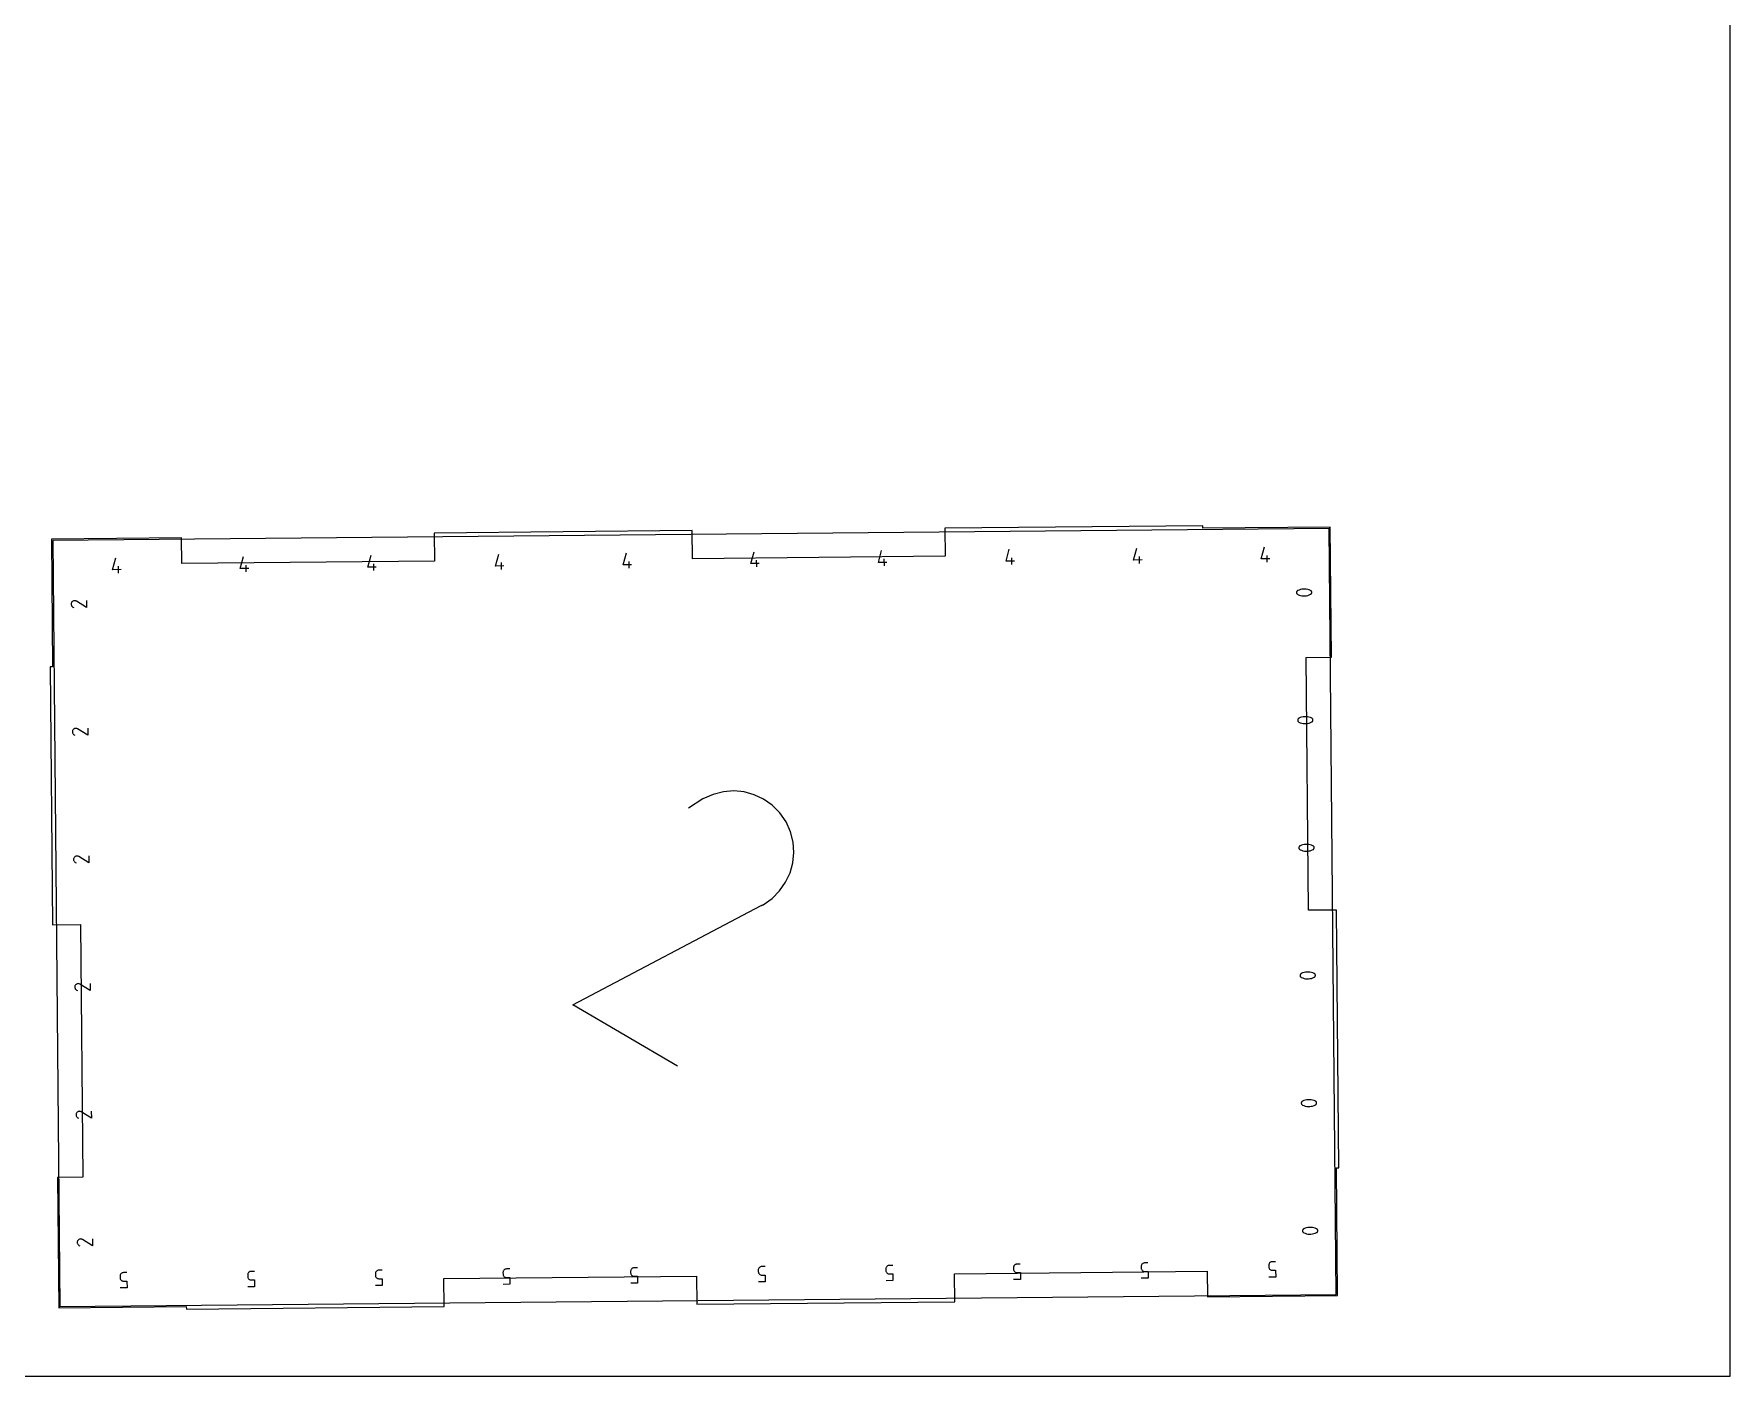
# Model space of a CAD drawing. Extents: x 0 to 14, y 0 to 16.
# Drawn here: x 7.36 to 14, y 0 to 5.26 of the extents above; entities that cross this region are included whole.
import ezdxf

# ---------------------------------------------------------------- set-up
doc = ezdxf.new("R2010")
doc.units = 0

msp = doc.modelspace()

# ---------------------------------------------------------------- linework, layer by layer
at = {"layer": 'annotation', "color": 1}
for p, q in [((12.429142, 3.319958), (7.429366, 3.272685)), ((7.429366, 3.272685), (7.457729, 0.272819)), ((12.457506, 0.320092), (12.429142, 3.319958)), ((7.663793, 3.158235), (7.676656, 3.20502)), ((8.163771, 3.162963), (8.176634, 3.209747)), ((8.663748, 3.16769), (8.676612, 3.214475)), ((9.163726, 3.172417), (9.176589, 3.219202)), ((9.663704, 3.177144), (9.676567, 3.223929)), ((9.687158, 3.164027), (9.686906, 3.190673)), ((10.163681, 3.181871), (10.176545, 3.228656)), ((10.187135, 3.168754), (10.186883, 3.1954)), ((10.663659, 3.186599), (10.676522, 3.233384)), ((10.687113, 3.173481), (10.686861, 3.200127)), ((11.163637, 3.191326), (11.1765, 3.238111)), ((11.19695, 3.191641), (11.163637, 3.191326)), ((11.187091, 3.178208), (11.186839, 3.204855)), ((11.663614, 3.196053), (11.676478, 3.242838)), ((11.696928, 3.196368), (11.663614, 3.196053)), ((11.687068, 3.182935), (11.686816, 3.209582)), ((12.163592, 3.20078), (12.176455, 3.247565)), ((12.196906, 3.201095), (12.163592, 3.20078)), ((12.187046, 3.187663), (12.186794, 3.214309)), ((7.697107, 3.15855), (7.663793, 3.158235)), ((7.687247, 3.145118), (7.686995, 3.171764)), ((8.197084, 3.163278), (8.163771, 3.162963)), ((8.187225, 3.149845), (8.186973, 3.176491)), ((8.697062, 3.168005), (8.663748, 3.16769)), ((8.687202, 3.154572), (8.68695, 3.181218)), ((9.19704, 3.172732), (9.163726, 3.172417)), ((9.18718, 3.159299), (9.186928, 3.185946)), ((9.697017, 3.177459), (9.663704, 3.177144)), ((10.196995, 3.182186), (10.163681, 3.181871)), ((10.696973, 3.186914), (10.663659, 3.186599)), ((12.301761, 3.070982), (12.301515, 3.06955)), ((12.301515, 3.06955), (12.301521, 3.068116)), ((12.301521, 3.068116), (12.301769, 3.066714)), ((12.302269, 3.072382), (12.301761, 3.070982)), ((12.301769, 3.066714), (12.302246, 3.065375)), ((12.302246, 3.065375), (12.302942, 3.064132)), ((12.302561, 3.072942), (12.302269, 3.072382)), ((12.302269, 3.072382), (12.302269, 3.072382)), ((12.302889, 3.073474), (12.302561, 3.072942)), ((12.303254, 3.073976), (12.302889, 3.073474)), ((12.302942, 3.064132), (12.303847, 3.063017)), ((12.303652, 3.074449), (12.303254, 3.073976)), ((12.304082, 3.074889), (12.303652, 3.074449)), ((12.303847, 3.063017), (12.304949, 3.062062)), ((12.304542, 3.075296), (12.304082, 3.074889)), ((12.305032, 3.075667), (12.304542, 3.075296)), ((12.304949, 3.062062), (12.306238, 3.0613)), ((12.305549, 3.076003), (12.305032, 3.075667)), ((12.306092, 3.076301), (12.305549, 3.076003)), ((12.311491, 3.078652), (12.306092, 3.076301)), ((12.306092, 3.076301), (12.306092, 3.076301)), ((12.306238, 3.0613), (12.306238, 3.0613)), ((12.306238, 3.0613), (12.311669, 3.05904)), ((12.317049, 3.08043), (12.311491, 3.078652)), ((12.311669, 3.05904), (12.317252, 3.057359)), ((12.322722, 3.081634), (12.317049, 3.08043)), ((12.317252, 3.057359), (12.322941, 3.056258)), ((12.328466, 3.082263), (12.322722, 3.081634)), ((12.334235, 3.082317), (12.328466, 3.082263)), ((12.339987, 3.081797), (12.334235, 3.082317)), ((12.334462, 3.055789), (12.340205, 3.056421)), ((12.345675, 3.080701), (12.339987, 3.081797)), ((12.340205, 3.056421), (12.345878, 3.05763)), ((12.351257, 3.079028), (12.345675, 3.080701)), ((12.345878, 3.05763), (12.351435, 3.059416)), ((12.356687, 3.07678), (12.351257, 3.079028)), ((12.351435, 3.059416), (12.356833, 3.061778)), ((12.357982, 3.076017), (12.356687, 3.07678)), ((12.356687, 3.07678), (12.356687, 3.07678)), ((12.356833, 3.061778), (12.357377, 3.062077)), ((12.356833, 3.061778), (12.356833, 3.061778)), ((12.357377, 3.062077), (12.357897, 3.062416)), ((12.357897, 3.062416), (12.358389, 3.06279)), ((12.359089, 3.075062), (12.357982, 3.076017)), ((12.358389, 3.06279), (12.358853, 3.063199)), ((12.358853, 3.063199), (12.359284, 3.063639)), ((12.359996, 3.073947), (12.359089, 3.075062)), ((12.359284, 3.063639), (12.359681, 3.064108)), ((12.359681, 3.064108), (12.36004, 3.064604)), ((12.360693, 3.072703), (12.359996, 3.073947)), ((12.36004, 3.064604), (12.36036, 3.065123)), ((12.36036, 3.065123), (12.360638, 3.065664)), ((12.360638, 3.065664), (12.361157, 3.067074)), ((12.360638, 3.065664), (12.360638, 3.065664)), ((12.361168, 3.071361), (12.360693, 3.072703)), ((12.361157, 3.067074), (12.361411, 3.068515)), ((12.361411, 3.069955), (12.361168, 3.071361)), ((12.361411, 3.068515), (12.361411, 3.069955)), ((7.501887, 3.025587), (7.501728, 3.023293)), ((7.501728, 3.023293), (7.50196, 3.021026)), ((7.50245, 3.027859), (7.501887, 3.025587)), ((7.50196, 3.021026), (7.50257, 3.018838)), ((7.503432, 3.030057), (7.50245, 3.027859)), ((7.50257, 3.018838), (7.503543, 3.016778)), ((7.504803, 3.032028), (7.503432, 3.030057)), ((7.503432, 3.030057), (7.503432, 3.030057)), ((7.503543, 3.016778), (7.504866, 3.014898)), ((7.506456, 3.033681), (7.504803, 3.032028)), ((7.504866, 3.014898), (7.506525, 3.013248)), ((7.508339, 3.035), (7.506456, 3.033681)), ((7.506525, 3.013248), (7.508507, 3.011878)), ((7.510401, 3.035971), (7.508339, 3.035)), ((7.508507, 3.011878), (7.511879, 3.01016)), ((7.512591, 3.036579), (7.510401, 3.035971)), ((7.514858, 3.036808), (7.512591, 3.036579)), ((7.517151, 3.036644), (7.514858, 3.036808)), ((7.519419, 3.036072), (7.517151, 3.036644)), ((7.521612, 3.035076), (7.519419, 3.036072)), ((7.52166, 3.035051), (7.521612, 3.035076)), ((7.521612, 3.035076), (7.521612, 3.035076)), ((7.521705, 3.035027), (7.52166, 3.035051)), ((7.521748, 3.035002), (7.521705, 3.035027)), ((7.521789, 3.034977), (7.521748, 3.035002)), ((7.521829, 3.034952), (7.521789, 3.034977)), ((7.521868, 3.034926), (7.521829, 3.034952)), ((7.521905, 3.034899), (7.521868, 3.034926)), ((7.521942, 3.034871), (7.521905, 3.034899)), ((7.521979, 3.034842), (7.521942, 3.034871)), ((7.56185, 3.010595), (7.521979, 3.034842)), ((7.521979, 3.034842), (7.521979, 3.034842)), ((7.561598, 3.037241), (7.56185, 3.010595)), ((12.322941, 3.056258), (12.328693, 3.055734)), ((12.328693, 3.055734), (12.334462, 3.055789)), ((7.506614, 2.52561), (7.506455, 2.523315)), ((7.507178, 2.527881), (7.506614, 2.52561)), ((7.508159, 2.53008), (7.507178, 2.527881)), ((7.509531, 2.53205), (7.508159, 2.53008)), ((7.508159, 2.53008), (7.508159, 2.53008)), ((7.511183, 2.533703), (7.509531, 2.53205)), ((7.513066, 2.535022), (7.511183, 2.533703)), ((7.515128, 2.535994), (7.513066, 2.535022)), ((7.517318, 2.536601), (7.515128, 2.535994)), ((7.519585, 2.536831), (7.517318, 2.536601)), ((7.521878, 2.536667), (7.519585, 2.536831)), ((7.524147, 2.536094), (7.521878, 2.536667)), ((7.526339, 2.535098), (7.524147, 2.536094)), ((7.526387, 2.535074), (7.526339, 2.535098)), ((7.526339, 2.535098), (7.526339, 2.535098)), ((7.526432, 2.535049), (7.526387, 2.535074)), ((7.526475, 2.535025), (7.526432, 2.535049)), ((7.526517, 2.535), (7.526475, 2.535025)), ((7.526556, 2.534974), (7.526517, 2.535)), ((7.526595, 2.534948), (7.526556, 2.534974)), ((7.526632, 2.534921), (7.526595, 2.534948)), ((7.526669, 2.534894), (7.526632, 2.534921)), ((7.526706, 2.534864), (7.526669, 2.534894)), ((7.566577, 2.510617), (7.526706, 2.534864)), ((7.526706, 2.534864), (7.526706, 2.534864)), ((7.566325, 2.537263), (7.566577, 2.510617)), ((12.306488, 2.571005), (12.306242, 2.569572)), ((12.306242, 2.569572), (12.306249, 2.568139)), ((12.306249, 2.568139), (12.306496, 2.566736)), ((12.306996, 2.572404), (12.306488, 2.571005)), ((12.306496, 2.566736), (12.306973, 2.565398)), ((12.306973, 2.565398), (12.307669, 2.564155)), ((12.307288, 2.572964), (12.306996, 2.572404)), ((12.306996, 2.572404), (12.306996, 2.572404)), ((12.307617, 2.573496), (12.307288, 2.572964)), ((12.307981, 2.573999), (12.307617, 2.573496)), ((12.307669, 2.564155), (12.308574, 2.56304)), ((12.308379, 2.574471), (12.307981, 2.573999)), ((12.308809, 2.574911), (12.308379, 2.574471)), ((12.308574, 2.56304), (12.309676, 2.562085)), ((12.309269, 2.575318), (12.308809, 2.574911)), ((12.309759, 2.57569), (12.309269, 2.575318)), ((12.309676, 2.562085), (12.310965, 2.561322)), ((12.310276, 2.576025), (12.309759, 2.57569)), ((12.310819, 2.576323), (12.310276, 2.576025)), ((12.316218, 2.578675), (12.310819, 2.576323)), ((12.310819, 2.576323), (12.310819, 2.576323)), ((12.310965, 2.561322), (12.310965, 2.561322)), ((12.310965, 2.561322), (12.316396, 2.559062)), ((12.321777, 2.580452), (12.316218, 2.578675)), ((12.316396, 2.559062), (12.321979, 2.557382)), ((12.32745, 2.581656), (12.321777, 2.580452)), ((12.321979, 2.557382), (12.327668, 2.55628)), ((12.333193, 2.582285), (12.32745, 2.581656)), ((12.327668, 2.55628), (12.33342, 2.555757)), ((12.338963, 2.58234), (12.333193, 2.582285)), ((12.33342, 2.555757), (12.339189, 2.555811)), ((12.344714, 2.581819), (12.338963, 2.58234)), ((12.339189, 2.555811), (12.344932, 2.556443)), ((12.350402, 2.580723), (12.344714, 2.581819)), ((12.344932, 2.556443), (12.350605, 2.557652)), ((12.355984, 2.579051), (12.350402, 2.580723)), ((12.350605, 2.557652), (12.356162, 2.559438)), ((12.361414, 2.576802), (12.355984, 2.579051)), ((12.356162, 2.559438), (12.36156, 2.561801)), ((12.362709, 2.57604), (12.361414, 2.576802)), ((12.361414, 2.576802), (12.361414, 2.576802)), ((12.36156, 2.561801), (12.362104, 2.5621)), ((12.36156, 2.561801), (12.36156, 2.561801)), ((12.362104, 2.5621), (12.362624, 2.562438)), ((12.362624, 2.562438), (12.363117, 2.562813)), ((12.363816, 2.575085), (12.362709, 2.57604)), ((12.363117, 2.562813), (12.36358, 2.563221)), ((12.36358, 2.563221), (12.364011, 2.563661)), ((12.364723, 2.573969), (12.363816, 2.575085)), ((12.364011, 2.563661), (12.364408, 2.56413)), ((12.364408, 2.56413), (12.364767, 2.564626)), ((12.36542, 2.572725), (12.364723, 2.573969)), ((12.364767, 2.564626), (12.365087, 2.565145)), ((12.365087, 2.565145), (12.365365, 2.565686)), ((12.365365, 2.565686), (12.365884, 2.567097)), ((12.365365, 2.565686), (12.365365, 2.565686)), ((12.365895, 2.571384), (12.36542, 2.572725)), ((12.365884, 2.567097), (12.366138, 2.568538)), ((12.366139, 2.569977), (12.365895, 2.571384)), ((12.366138, 2.568538), (12.366139, 2.569977)), ((7.506455, 2.523315), (7.506688, 2.521048)), ((7.506688, 2.521048), (7.507297, 2.51886)), ((7.507297, 2.51886), (7.50827, 2.516801)), ((7.50827, 2.516801), (7.509593, 2.51492)), ((7.509593, 2.51492), (7.511252, 2.51327)), ((7.511252, 2.51327), (7.513234, 2.5119)), ((7.513234, 2.5119), (7.516607, 2.510182)), ((9.976656, 2.260564), (9.919294, 2.224658)), ((10.015888, 2.278349), (9.976656, 2.260564)), ((10.056452, 2.288607), (10.015888, 2.278349)), ((10.097447, 2.291594), (10.056452, 2.288607)), ((10.137972, 2.287565), (10.097447, 2.291594)), ((10.177128, 2.276777), (10.137972, 2.287565)), ((10.214014, 2.259484), (10.177128, 2.276777)), ((10.24773, 2.235944), (10.214014, 2.259484)), ((10.277375, 2.206411), (10.24773, 2.235944)), ((10.30205, 2.171141), (10.277375, 2.206411)), ((10.319648, 2.131983), (10.30205, 2.171141)), ((10.30205, 2.171141), (10.30205, 2.171141)), ((10.329782, 2.091442), (10.319648, 2.131983)), ((10.332691, 2.050441), (10.329782, 2.091442)), ((12.311215, 2.071027), (12.31097, 2.069595)), ((12.31097, 2.069595), (12.310976, 2.068161)), ((12.310976, 2.068161), (12.311223, 2.066759)), ((12.311723, 2.072426), (12.311215, 2.071027)), ((12.311223, 2.066759), (12.3117, 2.06542)), ((12.3117, 2.06542), (12.312397, 2.064177)), ((12.312015, 2.072986), (12.311723, 2.072426)), ((12.311723, 2.072426), (12.311723, 2.072426)), ((12.312344, 2.073518), (12.312015, 2.072986)), ((12.312708, 2.074021), (12.312344, 2.073518)), ((12.312397, 2.064177), (12.313301, 2.063062)), ((12.313106, 2.074493), (12.312708, 2.074021)), ((12.313536, 2.074934), (12.313106, 2.074493)), ((12.313301, 2.063062), (12.314404, 2.062107)), ((12.313997, 2.07534), (12.313536, 2.074934)), ((12.314486, 2.075712), (12.313997, 2.07534)), ((12.314404, 2.062107), (12.315692, 2.061345)), ((12.315004, 2.076048), (12.314486, 2.075712)), ((12.315547, 2.076346), (12.315004, 2.076048)), ((12.320946, 2.078697), (12.315547, 2.076346)), ((12.315547, 2.076346), (12.315547, 2.076346)), ((12.315692, 2.061345), (12.315692, 2.061345)), ((12.315692, 2.061345), (12.321124, 2.059085)), ((12.326504, 2.080475), (12.320946, 2.078697)), ((12.332177, 2.081678), (12.326504, 2.080475)), ((12.33792, 2.082308), (12.332177, 2.081678)), ((12.34369, 2.082362), (12.33792, 2.082308)), ((12.349441, 2.081841), (12.34369, 2.082362)), ((12.35513, 2.080745), (12.349441, 2.081841)), ((12.360711, 2.079073), (12.35513, 2.080745)), ((12.366141, 2.076824), (12.360711, 2.079073)), ((12.360889, 2.059461), (12.366287, 2.061823)), ((12.367437, 2.076062), (12.366141, 2.076824)), ((12.366141, 2.076824), (12.366141, 2.076824)), ((12.366287, 2.061823), (12.366831, 2.062122)), ((12.366287, 2.061823), (12.366287, 2.061823)), ((12.366831, 2.062122), (12.367351, 2.06246)), ((12.367351, 2.06246), (12.367844, 2.062835)), ((12.368543, 2.075107), (12.367437, 2.076062)), ((12.367844, 2.062835), (12.368307, 2.063244)), ((12.368307, 2.063244), (12.368738, 2.063684)), ((12.369451, 2.073992), (12.368543, 2.075107)), ((12.368738, 2.063684), (12.369135, 2.064153)), ((12.369135, 2.064153), (12.369495, 2.064648)), ((12.370147, 2.072747), (12.369451, 2.073992)), ((12.369495, 2.064648), (12.369815, 2.065168)), ((12.369815, 2.065168), (12.370092, 2.065708)), ((12.370092, 2.065708), (12.370611, 2.067119)), ((12.370092, 2.065708), (12.370092, 2.065708)), ((12.370623, 2.071406), (12.370147, 2.072747)), ((12.370611, 2.067119), (12.370866, 2.06856)), ((12.370866, 2.07), (12.370623, 2.071406)), ((12.370866, 2.06856), (12.370866, 2.07)), ((7.511341, 2.025632), (7.511183, 2.023337)), ((7.511183, 2.023337), (7.511415, 2.021071)), ((7.511905, 2.027904), (7.511341, 2.025632)), ((7.511415, 2.021071), (7.512024, 2.018882)), ((7.512886, 2.030102), (7.511905, 2.027904)), ((7.512024, 2.018882), (7.512997, 2.016823)), ((7.514258, 2.032073), (7.512886, 2.030102)), ((7.512886, 2.030102), (7.512886, 2.030102)), ((7.512997, 2.016823), (7.51432, 2.014943)), ((7.515911, 2.033725), (7.514258, 2.032073)), ((7.51432, 2.014943), (7.515979, 2.013292)), ((7.517793, 2.035045), (7.515911, 2.033725)), ((7.515979, 2.013292), (7.517961, 2.011923)), ((7.519855, 2.036016), (7.517793, 2.035045)), ((7.517961, 2.011923), (7.521334, 2.010205)), ((7.522045, 2.036624), (7.519855, 2.036016)), ((7.524312, 2.036853), (7.522045, 2.036624)), ((7.526605, 2.036689), (7.524312, 2.036853)), ((7.528874, 2.036116), (7.526605, 2.036689)), ((7.531066, 2.03512), (7.528874, 2.036116)), ((7.531114, 2.035096), (7.531066, 2.03512)), ((7.531066, 2.03512), (7.531066, 2.03512)), ((7.531159, 2.035071), (7.531114, 2.035096)), ((7.531202, 2.035047), (7.531159, 2.035071)), ((7.531244, 2.035022), (7.531202, 2.035047)), ((7.531284, 2.034997), (7.531244, 2.035022)), ((7.531322, 2.034971), (7.531284, 2.034997)), ((7.53136, 2.034944), (7.531322, 2.034971)), ((7.531397, 2.034916), (7.53136, 2.034944)), ((7.531433, 2.034887), (7.531397, 2.034916)), ((7.571304, 2.01064), (7.531433, 2.034887)), ((7.531433, 2.034887), (7.531433, 2.034887)), ((7.571052, 2.037286), (7.571304, 2.01064)), ((10.317785, 1.970732), (10.328612, 2.009897)), ((10.328612, 2.009897), (10.332691, 2.050441)), ((12.321124, 2.059085), (12.326706, 2.057404)), ((12.326706, 2.057404), (12.332395, 2.056302)), ((12.332395, 2.056302), (12.338147, 2.055779)), ((12.338147, 2.055779), (12.343917, 2.055833)), ((12.343917, 2.055833), (12.34966, 2.056466)), ((12.34966, 2.056466), (12.355332, 2.057675)), ((12.355332, 2.057675), (12.360889, 2.059461)), ((10.276837, 1.900218), (10.300447, 1.933865)), ((10.300447, 1.933865), (10.317785, 1.970732)), ((10.211758, 1.846258), (10.247195, 1.870708)), ((10.247195, 1.870708), (10.276837, 1.900218)), ((9.466295, 1.454548), (10.204798, 1.842777)), ((10.204798, 1.842777), (10.205582, 1.843072)), ((10.204798, 1.842777), (10.204798, 1.842777)), ((10.205582, 1.843072), (10.20635, 1.843383)), ((10.20635, 1.843383), (10.207107, 1.843712)), ((10.207107, 1.843712), (10.207861, 1.844064)), ((10.207861, 1.844064), (10.208615, 1.84444)), ((10.208615, 1.84444), (10.209376, 1.844845)), ((10.209376, 1.844845), (10.21015, 1.845281)), ((10.21015, 1.845281), (10.210942, 1.84575)), ((10.210942, 1.84575), (10.211758, 1.846258)), ((10.211758, 1.846258), (10.211758, 1.846258)), ((7.517613, 1.530124), (7.516632, 1.527926)), ((7.518985, 1.532095), (7.517613, 1.530124)), ((7.517613, 1.530124), (7.517613, 1.530124)), ((7.520638, 1.533748), (7.518985, 1.532095)), ((7.522521, 1.535067), (7.520638, 1.533748)), ((7.524583, 1.536038), (7.522521, 1.535067)), ((7.526772, 1.536646), (7.524583, 1.536038)), ((7.52904, 1.536875), (7.526772, 1.536646)), ((7.531333, 1.536711), (7.52904, 1.536875)), ((7.533601, 1.536139), (7.531333, 1.536711)), ((7.535793, 1.535143), (7.533601, 1.536139)), ((7.535841, 1.535118), (7.535793, 1.535143)), ((7.535793, 1.535143), (7.535793, 1.535143)), ((7.535887, 1.535094), (7.535841, 1.535118)), ((7.53593, 1.535069), (7.535887, 1.535094)), ((7.535971, 1.535044), (7.53593, 1.535069)), ((7.536011, 1.535019), (7.535971, 1.535044)), ((7.536049, 1.534993), (7.536011, 1.535019)), ((7.536087, 1.534966), (7.536049, 1.534993)), ((7.536124, 1.534938), (7.536087, 1.534966)), ((7.536161, 1.534909), (7.536124, 1.534938)), ((7.576032, 1.510662), (7.536161, 1.534909)), ((7.536161, 1.534909), (7.536161, 1.534909)), ((7.57578, 1.537308), (7.576032, 1.510662)), ((12.315942, 1.571049), (12.315697, 1.569617)), ((12.315697, 1.569617), (12.315703, 1.568183)), ((12.315703, 1.568183), (12.31595, 1.566781)), ((12.31645, 1.572449), (12.315942, 1.571049)), ((12.31595, 1.566781), (12.316428, 1.565442)), ((12.316428, 1.565442), (12.317124, 1.564199)), ((12.316742, 1.573009), (12.31645, 1.572449)), ((12.31645, 1.572449), (12.31645, 1.572449)), ((12.317071, 1.573541), (12.316742, 1.573009)), ((12.317435, 1.574043), (12.317071, 1.573541)), ((12.317124, 1.564199), (12.318029, 1.563084)), ((12.317833, 1.574516), (12.317435, 1.574043)), ((12.318263, 1.574956), (12.317833, 1.574516)), ((12.318029, 1.563084), (12.319131, 1.562129)), ((12.318724, 1.575363), (12.318263, 1.574956)), ((12.319214, 1.575735), (12.318724, 1.575363)), ((12.319131, 1.562129), (12.32042, 1.561367)), ((12.319731, 1.57607), (12.319214, 1.575735)), ((12.320274, 1.576368), (12.319731, 1.57607)), ((12.325673, 1.578719), (12.320274, 1.576368)), ((12.320274, 1.576368), (12.320274, 1.576368)), ((12.32042, 1.561367), (12.32042, 1.561367)), ((12.32042, 1.561367), (12.325851, 1.559107)), ((12.331231, 1.580497), (12.325673, 1.578719)), ((12.325851, 1.559107), (12.331433, 1.557426)), ((12.336904, 1.581701), (12.331231, 1.580497)), ((12.331433, 1.557426), (12.337123, 1.556325)), ((12.342647, 1.58233), (12.336904, 1.581701)), ((12.337123, 1.556325), (12.342874, 1.555801)), ((12.348417, 1.582384), (12.342647, 1.58233)), ((12.342874, 1.555801), (12.348644, 1.555856)), ((12.354168, 1.581864), (12.348417, 1.582384)), ((12.348644, 1.555856), (12.354387, 1.556488)), ((12.359857, 1.580768), (12.354168, 1.581864)), ((12.354387, 1.556488), (12.360059, 1.557697)), ((12.365439, 1.579095), (12.359857, 1.580768)), ((12.360059, 1.557697), (12.365617, 1.559483)), ((12.370869, 1.576847), (12.365439, 1.579095)), ((12.365617, 1.559483), (12.371014, 1.561845)), ((12.372164, 1.576084), (12.370869, 1.576847)), ((12.370869, 1.576847), (12.370869, 1.576847)), ((12.371014, 1.561845), (12.371558, 1.562144)), ((12.371014, 1.561845), (12.371014, 1.561845)), ((12.371558, 1.562144), (12.372078, 1.562483)), ((12.372078, 1.562483), (12.372571, 1.562857)), ((12.373271, 1.575129), (12.372164, 1.576084)), ((12.372571, 1.562857), (12.373034, 1.563266)), ((12.373034, 1.563266), (12.373466, 1.563706)), ((12.374178, 1.574014), (12.373271, 1.575129)), ((12.373466, 1.563706), (12.373862, 1.564175)), ((12.373862, 1.564175), (12.374222, 1.564671)), ((12.374875, 1.57277), (12.374178, 1.574014)), ((12.374222, 1.564671), (12.374542, 1.56519)), ((12.374542, 1.56519), (12.374819, 1.565731)), ((12.374819, 1.565731), (12.375339, 1.567141)), ((12.374819, 1.565731), (12.374819, 1.565731)), ((12.37535, 1.571428), (12.374875, 1.57277)), ((12.375339, 1.567141), (12.375593, 1.568582)), ((12.375593, 1.570022), (12.37535, 1.571428)), ((12.375593, 1.568582), (12.375593, 1.570022)), ((7.516069, 1.525654), (7.51591, 1.52336)), ((7.51591, 1.52336), (7.516142, 1.521093)), ((7.516632, 1.527926), (7.516069, 1.525654)), ((7.516142, 1.521093), (7.516751, 1.518905)), ((7.516751, 1.518905), (7.517724, 1.516845)), ((7.517724, 1.516845), (7.519047, 1.514965)), ((7.519047, 1.514965), (7.520706, 1.513315)), ((7.520706, 1.513315), (7.522688, 1.511945)), ((7.522688, 1.511945), (7.526061, 1.510227)), ((9.877132, 1.213299), (9.466295, 1.454548)), ((12.320669, 1.071072), (12.320424, 1.069639)), ((12.320424, 1.069639), (12.32043, 1.068206)), ((12.32043, 1.068206), (12.320677, 1.066803)), ((12.321178, 1.072471), (12.320669, 1.071072)), ((12.320677, 1.066803), (12.321155, 1.065465)), ((12.321155, 1.065465), (12.321851, 1.064222)), ((12.321469, 1.073031), (12.321178, 1.072471)), ((12.321178, 1.072471), (12.321178, 1.072471)), ((12.321798, 1.073563), (12.321469, 1.073031)), ((12.322163, 1.074066), (12.321798, 1.073563)), ((12.321851, 1.064222), (12.322756, 1.063107)), ((12.32256, 1.074538), (12.322163, 1.074066)), ((12.32299, 1.074978), (12.32256, 1.074538)), ((12.322756, 1.063107), (12.323858, 1.062152)), ((12.323451, 1.075385), (12.32299, 1.074978)), ((12.323941, 1.075757), (12.323451, 1.075385)), ((12.324458, 1.076093), (12.323941, 1.075757)), ((12.325001, 1.076391), (12.324458, 1.076093)), ((12.3304, 1.078742), (12.325001, 1.076391)), ((12.325001, 1.076391), (12.325001, 1.076391)), ((12.335958, 1.080519), (12.3304, 1.078742)), ((12.341631, 1.081723), (12.335958, 1.080519)), ((12.347375, 1.082352), (12.341631, 1.081723)), ((12.353144, 1.082407), (12.347375, 1.082352)), ((12.358896, 1.081886), (12.353144, 1.082407)), ((12.364584, 1.08079), (12.358896, 1.081886)), ((12.370166, 1.079118), (12.364584, 1.08079)), ((12.375596, 1.076869), (12.370166, 1.079118)), ((12.376891, 1.076107), (12.375596, 1.076869)), ((12.375596, 1.076869), (12.375596, 1.076869)), ((12.377998, 1.075152), (12.376891, 1.076107)), ((12.377298, 1.06288), (12.377762, 1.063288)), ((12.377762, 1.063288), (12.378193, 1.063728)), ((12.378905, 1.074036), (12.377998, 1.075152)), ((12.378193, 1.063728), (12.37859, 1.064198)), ((12.37859, 1.064198), (12.378949, 1.064693)), ((12.379602, 1.072792), (12.378905, 1.074036)), ((12.378949, 1.064693), (12.379269, 1.065212)), ((12.379269, 1.065212), (12.379547, 1.065753)), ((12.379547, 1.065753), (12.380066, 1.067164)), ((12.379547, 1.065753), (12.379547, 1.065753)), ((12.380077, 1.071451), (12.379602, 1.072792)), ((12.380066, 1.067164), (12.38032, 1.068605)), ((12.38032, 1.070044), (12.380077, 1.071451)), ((12.38032, 1.068605), (12.38032, 1.070044)), ((7.520796, 1.025677), (7.520637, 1.023382)), ((7.520637, 1.023382), (7.520869, 1.021116)), ((7.521359, 1.027948), (7.520796, 1.025677)), ((7.520869, 1.021116), (7.521479, 1.018927)), ((7.522341, 1.030147), (7.521359, 1.027948)), ((7.521479, 1.018927), (7.522451, 1.016868)), ((7.523712, 1.032118), (7.522341, 1.030147)), ((7.522341, 1.030147), (7.522341, 1.030147)), ((7.522451, 1.016868), (7.523774, 1.014987)), ((7.525365, 1.03377), (7.523712, 1.032118)), ((7.523774, 1.014987), (7.525434, 1.013337)), ((7.527248, 1.03509), (7.525365, 1.03377)), ((7.525434, 1.013337), (7.527416, 1.011967)), ((7.52931, 1.036061), (7.527248, 1.03509)), ((7.527416, 1.011967), (7.530788, 1.010249)), ((7.5315, 1.036668), (7.52931, 1.036061)), ((7.533767, 1.036898), (7.5315, 1.036668)), ((7.53606, 1.036734), (7.533767, 1.036898)), ((7.538328, 1.036161), (7.53606, 1.036734)), ((7.540521, 1.035165), (7.538328, 1.036161)), ((7.540568, 1.035141), (7.540521, 1.035165)), ((7.540521, 1.035165), (7.540521, 1.035165)), ((7.540614, 1.035116), (7.540568, 1.035141)), ((7.540657, 1.035092), (7.540614, 1.035116)), ((7.540698, 1.035067), (7.540657, 1.035092)), ((7.540738, 1.035041), (7.540698, 1.035067)), ((7.540776, 1.035015), (7.540738, 1.035041)), ((7.540814, 1.034988), (7.540776, 1.035015)), ((7.540851, 1.034961), (7.540814, 1.034988)), ((7.540888, 1.034932), (7.540851, 1.034961)), ((7.580759, 1.010684), (7.540888, 1.034932)), ((7.540888, 1.034932), (7.540888, 1.034932)), ((7.580507, 1.037331), (7.580759, 1.010684)), ((12.323858, 1.062152), (12.325147, 1.061389)), ((12.325147, 1.061389), (12.325147, 1.061389)), ((12.325147, 1.061389), (12.330578, 1.059129)), ((12.330578, 1.059129), (12.336161, 1.057449)), ((12.336161, 1.057449), (12.34185, 1.056347)), ((12.34185, 1.056347), (12.347601, 1.055824)), ((12.347601, 1.055824), (12.353371, 1.055878)), ((12.353371, 1.055878), (12.359114, 1.05651)), ((12.359114, 1.05651), (12.364787, 1.057719)), ((12.364787, 1.057719), (12.370344, 1.059505)), ((12.370344, 1.059505), (12.375741, 1.061868)), ((12.375741, 1.061868), (12.376286, 1.062167)), ((12.375741, 1.061868), (12.375741, 1.061868)), ((12.376286, 1.062167), (12.376805, 1.062505)), ((12.376805, 1.062505), (12.377298, 1.06288)), ((7.52844, 0.53214), (7.527068, 0.530169)), ((7.530092, 0.533792), (7.52844, 0.53214)), ((7.531975, 0.535112), (7.530092, 0.533792)), ((7.534037, 0.536083), (7.531975, 0.535112)), ((7.536227, 0.536691), (7.534037, 0.536083)), ((7.538494, 0.53692), (7.536227, 0.536691)), ((7.540787, 0.536756), (7.538494, 0.53692)), ((7.543055, 0.536183), (7.540787, 0.536756)), ((7.545248, 0.535187), (7.543055, 0.536183)), ((7.545296, 0.535163), (7.545248, 0.535187)), ((7.545248, 0.535187), (7.545248, 0.535187)), ((7.545341, 0.535138), (7.545296, 0.535163)), ((7.545384, 0.535114), (7.545341, 0.535138)), ((7.545425, 0.535089), (7.545384, 0.535114)), ((7.545465, 0.535064), (7.545425, 0.535089)), ((7.545504, 0.535038), (7.545465, 0.535064)), ((7.545541, 0.535011), (7.545504, 0.535038)), ((7.545578, 0.534983), (7.545541, 0.535011)), ((7.545615, 0.534954), (7.545578, 0.534983)), ((7.585486, 0.510707), (7.545615, 0.534954)), ((7.545615, 0.534954), (7.545615, 0.534954)), ((7.585234, 0.537353), (7.585486, 0.510707)), ((12.325397, 0.571094), (12.325151, 0.569662)), ((12.325151, 0.569662), (12.325157, 0.568228)), ((12.325157, 0.568228), (12.325405, 0.566826)), ((12.325905, 0.572493), (12.325397, 0.571094)), ((12.325405, 0.566826), (12.325882, 0.565487)), ((12.325882, 0.565487), (12.326578, 0.564244)), ((12.326197, 0.573053), (12.325905, 0.572493)), ((12.325905, 0.572493), (12.325905, 0.572493)), ((12.326526, 0.573585), (12.326197, 0.573053)), ((12.32689, 0.574088), (12.326526, 0.573585)), ((12.326578, 0.564244), (12.327483, 0.563129)), ((12.327288, 0.57456), (12.32689, 0.574088)), ((12.327718, 0.575001), (12.327288, 0.57456)), ((12.327483, 0.563129), (12.328585, 0.562174)), ((12.328178, 0.575407), (12.327718, 0.575001)), ((12.328668, 0.575779), (12.328178, 0.575407)), ((12.328585, 0.562174), (12.329874, 0.561412)), ((12.329185, 0.576115), (12.328668, 0.575779)), ((12.329728, 0.576413), (12.329185, 0.576115)), ((12.335127, 0.578764), (12.329728, 0.576413)), ((12.329728, 0.576413), (12.329728, 0.576413)), ((12.329874, 0.561412), (12.329874, 0.561412)), ((12.329874, 0.561412), (12.335305, 0.559152)), ((12.340685, 0.580542), (12.335127, 0.578764)), ((12.335305, 0.559152), (12.340888, 0.557471)), ((12.346358, 0.581745), (12.340685, 0.580542)), ((12.340888, 0.557471), (12.346577, 0.556369)), ((12.352102, 0.582375), (12.346358, 0.581745)), ((12.346577, 0.556369), (12.352329, 0.555846)), ((12.357871, 0.582429), (12.352102, 0.582375)), ((12.352329, 0.555846), (12.358098, 0.5559)), ((12.363623, 0.581909), (12.357871, 0.582429)), ((12.358098, 0.5559), (12.363841, 0.556533)), ((12.369311, 0.580812), (12.363623, 0.581909)), ((12.363841, 0.556533), (12.369514, 0.557742)), ((12.374893, 0.57914), (12.369311, 0.580812)), ((12.369514, 0.557742), (12.375071, 0.559528)), ((12.380323, 0.576891), (12.374893, 0.57914)), ((12.375071, 0.559528), (12.380469, 0.56189)), ((12.381618, 0.576129), (12.380323, 0.576891)), ((12.380323, 0.576891), (12.380323, 0.576891)), ((12.380469, 0.56189), (12.381013, 0.562189)), ((12.380469, 0.56189), (12.380469, 0.56189)), ((12.381013, 0.562189), (12.381533, 0.562527)), ((12.381533, 0.562527), (12.382025, 0.562902)), ((12.382725, 0.575174), (12.381618, 0.576129)), ((12.382025, 0.562902), (12.382489, 0.563311)), ((12.382489, 0.563311), (12.38292, 0.563751)), ((12.383632, 0.574059), (12.382725, 0.575174)), ((12.38292, 0.563751), (12.383317, 0.56422)), ((12.383317, 0.56422), (12.383676, 0.564715)), ((12.384329, 0.572814), (12.383632, 0.574059)), ((12.383676, 0.564715), (12.383996, 0.565235)), ((12.383996, 0.565235), (12.384274, 0.565775)), ((12.384274, 0.565775), (12.384793, 0.567186)), ((12.384274, 0.565775), (12.384274, 0.565775)), ((12.384804, 0.571473), (12.384329, 0.572814)), ((12.384793, 0.567186), (12.385047, 0.568627)), ((12.385047, 0.570067), (12.384804, 0.571473)), ((12.385047, 0.568627), (12.385047, 0.570067)), ((7.525523, 0.525699), (7.525364, 0.523405)), ((7.525364, 0.523405), (7.525596, 0.521138)), ((7.526086, 0.527971), (7.525523, 0.525699)), ((7.525596, 0.521138), (7.526206, 0.518949)), ((7.527068, 0.530169), (7.526086, 0.527971)), ((7.526206, 0.518949), (7.527179, 0.51689)), ((7.527068, 0.530169), (7.527068, 0.530169)), ((7.527179, 0.51689), (7.528502, 0.51501)), ((7.528502, 0.51501), (7.530161, 0.513359)), ((7.530161, 0.513359), (7.532143, 0.51199)), ((7.532143, 0.51199), (7.535516, 0.510272)), ((7.696356, 0.400335), (7.695058, 0.398461)), ((7.697948, 0.401958), (7.696356, 0.400335)), ((7.699795, 0.403292), (7.697948, 0.401958)), ((7.701861, 0.404299), (7.699795, 0.403292)), ((7.704107, 0.40494), (7.701861, 0.404299)), ((7.706496, 0.405177), (7.704107, 0.40494)), ((7.719819, 0.405303), (7.706496, 0.405177)), ((7.706496, 0.405177), (7.706496, 0.405177)), ((8.193469, 0.398839), (8.193277, 0.39644)), ((8.194068, 0.401101), (8.193469, 0.398839)), ((8.195035, 0.403188), (8.194068, 0.401101)), ((8.196334, 0.405062), (8.195035, 0.403188)), ((8.197925, 0.406685), (8.196334, 0.405062)), ((8.199773, 0.408019), (8.197925, 0.406685)), ((8.201838, 0.409026), (8.199773, 0.408019)), ((8.204085, 0.409667), (8.201838, 0.409026)), ((8.206474, 0.409904), (8.204085, 0.409667)), ((8.219797, 0.41003), (8.206474, 0.409904)), ((8.206474, 0.409904), (8.206474, 0.409904)), ((8.693447, 0.403566), (8.693255, 0.401168)), ((8.693255, 0.401168), (8.693317, 0.39453)), ((8.694046, 0.405828), (8.693447, 0.403566)), ((8.695013, 0.407915), (8.694046, 0.405828)), ((8.696311, 0.40979), (8.695013, 0.407915)), ((8.697903, 0.411413), (8.696311, 0.40979)), ((8.69975, 0.412746), (8.697903, 0.411413)), ((8.701816, 0.413753), (8.69975, 0.412746)), ((8.704062, 0.414394), (8.701816, 0.413753)), ((8.706452, 0.414632), (8.704062, 0.414394)), ((8.719775, 0.414758), (8.706452, 0.414632)), ((8.706452, 0.414632), (8.706452, 0.414632)), ((9.193425, 0.408294), (9.193232, 0.405895)), ((9.193232, 0.405895), (9.193295, 0.399258)), ((9.193295, 0.399258), (9.193295, 0.399258)), ((9.193295, 0.399258), (9.193533, 0.396864)), ((9.194023, 0.410556), (9.193425, 0.408294)), ((9.194991, 0.412643), (9.194023, 0.410556)), ((9.196289, 0.414517), (9.194991, 0.412643)), ((9.197881, 0.41614), (9.196289, 0.414517)), ((9.199728, 0.417474), (9.197881, 0.41614)), ((9.201794, 0.41848), (9.199728, 0.417474)), ((9.20404, 0.419121), (9.201794, 0.41848)), ((9.206429, 0.419359), (9.20404, 0.419121)), ((9.219752, 0.419485), (9.206429, 0.419359)), ((9.206429, 0.419359), (9.206429, 0.419359)), ((9.693402, 0.413021), (9.69321, 0.410622)), ((9.69321, 0.410622), (9.693273, 0.403985)), ((9.693273, 0.403985), (9.693273, 0.403985)), ((9.693273, 0.403985), (9.69351, 0.401591)), ((9.694001, 0.415283), (9.693402, 0.413021)), ((9.69351, 0.401591), (9.694151, 0.399344)), ((9.694968, 0.41737), (9.694001, 0.415283)), ((9.694151, 0.399344), (9.695157, 0.39728)), ((9.696267, 0.419244), (9.694968, 0.41737)), ((9.697858, 0.420867), (9.696267, 0.419244)), ((9.699706, 0.422201), (9.697858, 0.420867)), ((9.701771, 0.423207), (9.699706, 0.422201)), ((9.704018, 0.423849), (9.701771, 0.423207)), ((9.706407, 0.424086), (9.704018, 0.423849)), ((9.71973, 0.424212), (9.706407, 0.424086)), ((9.706407, 0.424086), (9.706407, 0.424086)), ((10.19338, 0.417748), (10.193188, 0.415349)), ((10.193188, 0.415349), (10.19325, 0.408712)), ((10.19325, 0.408712), (10.19325, 0.408712)), ((10.19325, 0.408712), (10.193488, 0.406319)), ((10.193979, 0.42001), (10.19338, 0.417748)), ((10.193488, 0.406319), (10.194129, 0.404071)), ((10.194946, 0.422097), (10.193979, 0.42001)), ((10.194129, 0.404071), (10.195135, 0.402008)), ((10.196244, 0.423971), (10.194946, 0.422097)), ((10.195135, 0.402008), (10.196468, 0.400164)), ((10.197836, 0.425594), (10.196244, 0.423971)), ((10.196468, 0.400164), (10.19809, 0.398577)), ((10.199683, 0.426928), (10.197836, 0.425594)), ((10.201749, 0.427935), (10.199683, 0.426928)), ((10.203995, 0.428576), (10.201749, 0.427935)), ((10.206385, 0.428813), (10.203995, 0.428576)), ((10.219708, 0.428939), (10.206385, 0.428813)), ((10.206385, 0.428813), (10.206385, 0.428813)), ((10.693358, 0.422475), (10.693165, 0.420076)), ((10.693165, 0.420076), (10.693228, 0.413439)), ((10.693228, 0.413439), (10.693228, 0.413439)), ((10.693228, 0.413439), (10.693466, 0.411046)), ((10.693956, 0.424737), (10.693358, 0.422475)), ((10.693466, 0.411046), (10.694107, 0.408799)), ((10.694924, 0.426824), (10.693956, 0.424737)), ((10.694107, 0.408799), (10.695113, 0.406735)), ((10.696222, 0.428698), (10.694924, 0.426824)), ((10.695113, 0.406735), (10.696446, 0.404891)), ((10.697814, 0.430321), (10.696222, 0.428698)), ((10.696446, 0.404891), (10.698067, 0.403304)), ((10.699661, 0.431655), (10.697814, 0.430321)), ((10.698067, 0.403304), (10.69994, 0.40201)), ((10.701727, 0.432662), (10.699661, 0.431655)), ((10.69994, 0.40201), (10.702024, 0.401048)), ((10.703973, 0.433303), (10.701727, 0.432662)), ((10.702024, 0.401048), (10.704283, 0.400452)), ((10.706362, 0.433541), (10.703973, 0.433303)), ((10.704283, 0.400452), (10.706677, 0.400261)), ((10.719685, 0.433667), (10.706362, 0.433541)), ((10.706362, 0.433541), (10.706362, 0.433541)), ((10.706677, 0.400261), (10.72, 0.400387)), ((10.72, 0.400387), (10.720253, 0.373669)), ((11.193335, 0.427202), (11.193143, 0.424804)), ((11.193143, 0.424804), (11.193206, 0.418167)), ((11.193206, 0.418167), (11.193206, 0.418167)), ((11.193206, 0.418167), (11.193443, 0.415773)), ((11.193934, 0.429464), (11.193335, 0.427202)), ((11.193443, 0.415773), (11.194084, 0.413526)), ((11.194901, 0.431552), (11.193934, 0.429464)), ((11.194084, 0.413526), (11.19509, 0.411462)), ((11.1962, 0.433426), (11.194901, 0.431552)), ((11.19509, 0.411462), (11.196423, 0.409618)), ((11.197791, 0.435049), (11.1962, 0.433426)), ((11.196423, 0.409618), (11.198045, 0.408031)), ((11.199639, 0.436383), (11.197791, 0.435049)), ((11.198045, 0.408031), (11.199917, 0.406738)), ((11.201704, 0.437389), (11.199639, 0.436383)), ((11.199917, 0.406738), (11.202002, 0.405775)), ((11.203951, 0.43803), (11.201704, 0.437389)), ((11.202002, 0.405775), (11.20426, 0.405179)), ((11.20634, 0.438268), (11.203951, 0.43803)), ((11.20426, 0.405179), (11.206654, 0.404988)), ((11.219663, 0.438394), (11.20634, 0.438268)), ((11.20634, 0.438268), (11.20634, 0.438268)), ((11.206654, 0.404988), (11.219978, 0.405114)), ((11.219978, 0.405114), (11.22023, 0.378396)), ((11.693313, 0.43193), (11.69312, 0.429531)), ((11.69312, 0.429531), (11.693183, 0.422894)), ((11.693183, 0.422894), (11.693183, 0.422894)), ((11.693183, 0.422894), (11.693421, 0.4205)), ((11.693912, 0.434192), (11.693313, 0.43193)), ((11.693421, 0.4205), (11.694062, 0.418253)), ((11.694879, 0.436279), (11.693912, 0.434192)), ((11.694062, 0.418253), (11.695068, 0.416189)), ((11.696177, 0.438153), (11.694879, 0.436279)), ((11.695068, 0.416189), (11.696401, 0.414345)), ((11.697769, 0.439776), (11.696177, 0.438153)), ((11.696401, 0.414345), (11.698023, 0.412758)), ((11.699616, 0.44111), (11.697769, 0.439776)), ((11.698023, 0.412758), (11.699895, 0.411465)), ((11.701682, 0.442116), (11.699616, 0.44111)), ((11.699895, 0.411465), (11.701979, 0.410502)), ((11.703928, 0.442757), (11.701682, 0.442116)), ((11.701979, 0.410502), (11.704238, 0.409907)), ((11.706317, 0.442995), (11.703928, 0.442757)), ((11.704238, 0.409907), (11.706632, 0.409715)), ((11.719641, 0.443121), (11.706317, 0.442995)), ((11.706317, 0.442995), (11.706317, 0.442995)), ((11.706632, 0.409715), (11.719955, 0.409841)), ((11.719955, 0.409841), (11.720208, 0.383124)), ((12.193291, 0.436657), (12.193098, 0.434258)), ((12.193098, 0.434258), (12.193161, 0.427621)), ((12.193161, 0.427621), (12.193161, 0.427621)), ((12.193161, 0.427621), (12.193398, 0.425227)), ((12.193889, 0.438919), (12.193291, 0.436657)), ((12.193398, 0.425227), (12.194039, 0.42298)), ((12.194857, 0.441006), (12.193889, 0.438919)), ((12.194039, 0.42298), (12.195046, 0.420916)), ((12.196155, 0.44288), (12.194857, 0.441006)), ((12.195046, 0.420916), (12.196379, 0.419072)), ((12.197747, 0.444503), (12.196155, 0.44288)), ((12.196379, 0.419072), (12.198, 0.417485)), ((12.199594, 0.445837), (12.197747, 0.444503)), ((12.198, 0.417485), (12.199873, 0.416192)), ((12.20166, 0.446844), (12.199594, 0.445837)), ((12.199873, 0.416192), (12.201957, 0.415229)), ((12.203906, 0.447485), (12.20166, 0.446844)), ((12.201957, 0.415229), (12.204216, 0.414634)), ((12.206295, 0.447722), (12.203906, 0.447485)), ((12.204216, 0.414634), (12.20661, 0.414443)), ((12.219618, 0.447848), (12.206295, 0.447722)), ((12.206295, 0.447722), (12.206295, 0.447722)), ((12.20661, 0.414443), (12.219933, 0.414569)), ((12.219933, 0.414569), (12.220186, 0.387851)), ((7.693492, 0.394112), (7.693299, 0.391713)), ((7.693299, 0.391713), (7.693362, 0.385076)), ((7.693362, 0.385076), (7.693362, 0.385076)), ((7.693362, 0.385076), (7.6936, 0.382682)), ((7.69409, 0.396374), (7.693492, 0.394112)), ((7.6936, 0.382682), (7.694241, 0.380435)), ((7.720387, 0.345306), (7.69374, 0.345054)), ((7.695058, 0.398461), (7.69409, 0.396374)), ((7.694241, 0.380435), (7.695247, 0.378371)), ((7.695247, 0.378371), (7.69658, 0.376527)), ((7.69658, 0.376527), (7.698202, 0.37494)), ((7.698202, 0.37494), (7.700074, 0.373647)), ((7.700074, 0.373647), (7.702158, 0.372684)), ((7.702158, 0.372684), (7.704417, 0.372089)), ((7.704417, 0.372089), (7.706811, 0.371898)), ((7.706811, 0.371898), (7.720134, 0.372024)), ((7.720134, 0.372024), (7.720387, 0.345306)), ((8.193277, 0.39644), (8.19334, 0.389803)), ((8.19334, 0.389803), (8.19334, 0.389803)), ((8.19334, 0.389803), (8.193577, 0.38741)), ((8.193577, 0.38741), (8.194218, 0.385163)), ((8.220364, 0.350033), (8.193718, 0.349781)), ((8.194218, 0.385163), (8.195224, 0.383099)), ((8.195224, 0.383099), (8.196557, 0.381255)), ((8.196557, 0.381255), (8.198179, 0.379668)), ((8.198179, 0.379668), (8.200051, 0.378374)), ((8.200051, 0.378374), (8.202136, 0.377412)), ((8.202136, 0.377412), (8.204394, 0.376816)), ((8.204394, 0.376816), (8.206789, 0.376625)), ((8.206789, 0.376625), (8.220112, 0.376751)), ((8.220112, 0.376751), (8.220364, 0.350033)), ((8.693317, 0.39453), (8.693317, 0.39453)), ((8.693317, 0.39453), (8.693555, 0.392137)), ((8.693555, 0.392137), (8.694196, 0.38989)), ((8.720342, 0.35476), (8.693696, 0.354508)), ((8.694196, 0.38989), (8.695202, 0.387826)), ((8.695202, 0.387826), (8.696535, 0.385982)), ((8.696535, 0.385982), (8.698157, 0.384395)), ((8.698157, 0.384395), (8.700029, 0.383102)), ((8.700029, 0.383102), (8.702113, 0.382139)), ((8.702113, 0.382139), (8.704372, 0.381543)), ((8.704372, 0.381543), (8.706766, 0.381352)), ((8.706766, 0.381352), (8.720089, 0.381478)), ((8.720089, 0.381478), (8.720342, 0.35476)), ((9.193533, 0.396864), (9.194174, 0.394617)), ((9.22032, 0.359488), (9.193673, 0.359236)), ((9.194174, 0.394617), (9.19518, 0.392553)), ((9.19518, 0.392553), (9.196513, 0.390709)), ((9.196513, 0.390709), (9.198134, 0.389122)), ((9.198134, 0.389122), (9.200007, 0.387829)), ((9.200007, 0.387829), (9.202091, 0.386866)), ((9.202091, 0.386866), (9.20435, 0.386271)), ((9.20435, 0.386271), (9.206744, 0.386079)), ((9.206744, 0.386079), (9.220067, 0.386205)), ((9.220067, 0.386205), (9.22032, 0.359488)), ((9.720297, 0.364215), (9.693651, 0.363963)), ((9.695157, 0.39728), (9.69649, 0.395436)), ((9.69649, 0.395436), (9.698112, 0.393849)), ((9.698112, 0.393849), (9.699984, 0.392556)), ((9.699984, 0.392556), (9.702069, 0.391593)), ((9.702069, 0.391593), (9.704327, 0.390998)), ((9.704327, 0.390998), (9.706722, 0.390807)), ((9.706722, 0.390807), (9.720045, 0.390933)), ((9.720045, 0.390933), (9.720297, 0.364215)), ((10.220275, 0.368942), (10.193629, 0.36869)), ((10.19809, 0.398577), (10.199962, 0.397283)), ((10.199962, 0.397283), (10.202046, 0.39632)), ((10.202046, 0.39632), (10.204305, 0.395725)), ((10.204305, 0.395725), (10.206699, 0.395534)), ((10.206699, 0.395534), (10.220022, 0.39566)), ((10.220022, 0.39566), (10.220275, 0.368942)), ((10.720253, 0.373669), (10.693606, 0.373417)), ((11.22023, 0.378396), (11.193584, 0.378145)), ((11.720208, 0.383124), (11.693562, 0.382872)), ((12.220186, 0.387851), (12.193539, 0.387599)), ((7.457729, 0.272819), (12.457506, 0.320092))]:
    msp.add_line(p, q, dxfattribs=at)
at = {"layer": 'boundary', "color": 5}
for p, q in [((11.934022, 3.330277), (10.924068, 3.320728)), ((11.934117, 3.320277), (11.934022, 3.330277)), ((12.434095, 3.325005), (11.934117, 3.320277)), ((12.438916, 2.815027), (12.434095, 3.325005)), ((7.934296, 3.28246), (7.424319, 3.277638)), ((7.424319, 3.277638), (7.429046, 2.77766)), ((7.935241, 3.182464), (7.934296, 3.28246)), ((9.934112, 3.311368), (8.924157, 3.301819)), ((8.924157, 3.301819), (8.925197, 3.191824)), ((9.935152, 3.201373), (9.934112, 3.311368)), ((10.924068, 3.320728), (10.925108, 3.210733)), ((8.925197, 3.191824), (7.935241, 3.182464)), ((10.925108, 3.210733), (9.935152, 3.201373)), ((12.338921, 2.814082), (12.438916, 2.815027)), ((12.348281, 1.824126), (12.338921, 2.814082)), ((7.429046, 2.77766), (7.419046, 2.777566)), ((7.419046, 2.777566), (7.428595, 1.767611)), ((12.458276, 1.825166), (12.348281, 1.824126)), ((12.467825, 0.815211), (12.458276, 1.825166)), ((7.428595, 1.767611), (7.53859, 1.768651)), ((7.53859, 1.768651), (7.54795, 0.778695)), ((12.457825, 0.815117), (12.467825, 0.815211)), ((12.462553, 0.315139), (12.457825, 0.815117)), ((7.54795, 0.778695), (7.447955, 0.77775)), ((7.447955, 0.77775), (7.452776, 0.267772)), ((10.961674, 0.400953), (11.95163, 0.410313)), ((10.962714, 0.290958), (10.961674, 0.400953)), ((11.95163, 0.410313), (11.952575, 0.310317)), ((8.961764, 0.382044), (9.951719, 0.391404)), ((8.962804, 0.272049), (8.961764, 0.382044)), ((9.951719, 0.391404), (9.952759, 0.281409)), ((7.452776, 0.267772), (7.952754, 0.2725)), ((7.952754, 0.2725), (7.952849, 0.2625)), ((7.952849, 0.2625), (8.962804, 0.272049)), ((9.952759, 0.281409), (10.962714, 0.290958)), ((11.952575, 0.310317), (12.462553, 0.315139))]:
    msp.add_line(p, q, dxfattribs=at)
at = {"layer": 'frame', "color": 5}
for p, q in [((14, 0), (14, 16)), ((0, 0), (14, 0))]:
    msp.add_line(p, q, dxfattribs=at)

doc.saveas('drawing.dxf')
